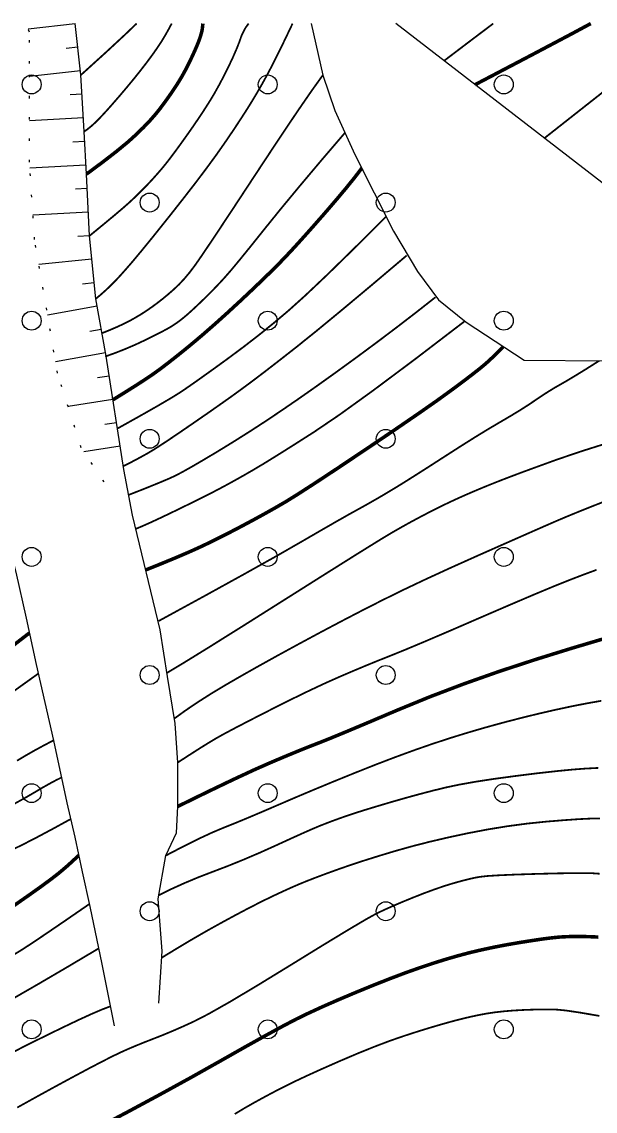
# Model space of a CAD drawing. Extents: x 396500 to 398250, y 1005980 to 1008200.
# Drawn here: x 396630.31 to 396654.61, y 1006753.96 to 1006800.07 of the extents above; entities that cross this region are included whole.
import ezdxf

# ---------------------------------------------------------------- set-up
doc = ezdxf.new("R2010")
doc.units = 0
doc.header["$LTSCALE"] = 0.5
doc.linetypes.add('X4', pattern=[1.6, 0, -1.6])
doc.layers.get('0').update_dxf_attribs({"linetype": 'CONTINUOUS'})
doc.layers.add('ASSIST', color=7, linetype='CONTINUOUS', plot=False)
for name, color, linetype in [('DGX', 2, 'CONTINUOUS'), ('DMTZ', 3, 'CONTINUOUS'), ('ZBTZ', 3, 'CONTINUOUS')]:
    doc.layers.add(name, color=color, linetype=linetype)
doc.linetypes.add('10421', pattern='A,2,[150,AAA.SHX,S=1,R=0,X=0,Y=1],1e-11', length=2)

# ---------------------------------------------------------------- blocks, each defined once
blk = doc.blocks.new('gc326')
blk.add_circle((0, 0), 0.8)

msp = doc.modelspace()

# ---------------------------------------------------------------- linework, layer by layer
at = {"layer": 'ASSIST', "linetype": 'X4'}
msp.add_lwpolyline([(396633.808, 1006780.594), (396632.828, 1006782.044), (396631.83, 1006785.2), (396630.857, 1006790.859), (396630.639, 1006794.134), (396630.639, 1006798.304), (396630.635, 1006799.639), (396630.474, 1006800)], dxfattribs=at)
at = {"layer": 'DGX', "linetype": 'Continuous', "const_width": 0.075}
for points, elevation in [([(396632.819, 1006797.823), (396633.894, 1006798.797), (396634.702, 1006799.545), (396635.176, 1006800)], 41), ([(396636.662, 1006800), (396636.637, 1006799.95), (396636.526, 1006799.744), (396636.394, 1006799.51), (396636.238, 1006799.252), (396636.055, 1006798.973), (396635.844, 1006798.674), (396635.607, 1006798.354), (396635.348, 1006798.019), (396635.072, 1006797.674), (396634.779, 1006797.319), (396634.47, 1006796.954), (396634.172, 1006796.611), (396633.915, 1006796.321), (396633.698, 1006796.086), (396633.523, 1006795.904), (396633.371, 1006795.758), (396633.225, 1006795.629), (396633.086, 1006795.519), (396632.954, 1006795.426)], 40.5), ([(396639.922, 1006800), (396639.792, 1006799.822), (396639.626, 1006799.5), (396639.534, 1006799.231), (396639.411, 1006798.922), (396639.259, 1006798.574), (396639.077, 1006798.187), (396638.88, 1006797.791), (396638.682, 1006797.417), (396638.485, 1006797.064), (396638.287, 1006796.733), (396638.077, 1006796.402), (396637.845, 1006796.049), (396637.59, 1006795.675), (396637.312, 1006795.278), (396637.039, 1006794.896), (396636.797, 1006794.565), (396636.587, 1006794.285), (396636.409, 1006794.057), (396636.241, 1006793.852), (396636.06, 1006793.643), (396635.868, 1006793.428), (396635.664, 1006793.209), (396635.454, 1006792.992), (396635.248, 1006792.786), (396635.044, 1006792.59), (396634.843, 1006792.404), (396634.589, 1006792.181), (396634.228, 1006791.875), (396633.759, 1006791.486), (396633.183, 1006791.014)], 39.5), ([(396641.784, 1006800), (396641.72, 1006799.863), (396641.407, 1006799.211), (396641.138, 1006798.662), (396640.912, 1006798.216), (396640.705, 1006797.824), (396640.493, 1006797.439), (396640.275, 1006797.061), (396640.052, 1006796.69), (396639.812, 1006796.306), (396639.543, 1006795.89), (396639.246, 1006795.442), (396638.92, 1006794.963), (396638.555, 1006794.443), (396638.139, 1006793.875), (396637.674, 1006793.258), (396637.157, 1006792.593), (396636.64, 1006791.936), (396636.168, 1006791.344), (396635.744, 1006790.818), (396635.366, 1006790.356), (396635.031, 1006789.955), (396634.733, 1006789.61), (396634.474, 1006789.319), (396634.254, 1006789.084), (396634.052, 1006788.883), (396633.851, 1006788.694), (396633.65, 1006788.516), (396633.449, 1006788.35)], 39), ([(396650.286, 1006800), (396650.192, 1006799.93), (396649.34, 1006799.287), (396648.2, 1006798.422)], 38), ([(396658.701, 1006800), (396657.312, 1006798.95), (396655.219, 1006797.325), (396652.449, 1006795.145)], 37)]:
    msp.add_lwpolyline(points, dxfattribs=dict(at, elevation=elevation))
at = {"layer": 'DGX', "color": 3, "linetype": 'Continuous', "lineweight": -2, "const_width": 0.15}
for points, elevation in [([(396637.983, 1006800), (396637.976, 1006799.905), (396637.958, 1006799.761), (396637.932, 1006799.635), (396637.893, 1006799.493), (396637.841, 1006799.337), (396637.776, 1006799.167), (396637.698, 1006798.979), (396637.607, 1006798.773), (396637.502, 1006798.547), (396637.384, 1006798.303), (396637.257, 1006798.053), (396637.124, 1006797.81), (396636.986, 1006797.576), (396636.843, 1006797.35), (396636.692, 1006797.124), (396636.532, 1006796.894), (396636.363, 1006796.658), (396636.183, 1006796.417), (396635.983, 1006796.166), (396635.748, 1006795.899), (396635.479, 1006795.616), (396635.176, 1006795.318), (396634.804, 1006794.982), (396634.325, 1006794.588), (396633.741, 1006794.136), (396633.052, 1006793.625)], 40), ([(396654.418, 1006800), (396653.563, 1006799.541), (396651.813, 1006798.617), (396649.512, 1006797.411)], 37.5)]:
    msp.add_lwpolyline(points, dxfattribs=dict(at, elevation=elevation))
at = {"layer": 'DGX', "linetype": 'Continuous', "const_width": 0.075}
for points in [[(396643.079, 1006797.833), (396642.602, 1006797.169), (396641.96, 1006796.237), (396641.155, 1006795.037), (396640.186, 1006793.569), (396639.239, 1006792.129), (396638.501, 1006791.015), (396637.97, 1006790.225), (396637.647, 1006789.76), (396637.427, 1006789.469), (396637.203, 1006789.202), (396636.976, 1006788.959), (396636.746, 1006788.741), (396636.515, 1006788.54), (396636.284, 1006788.349), (396636.055, 1006788.17), (396635.826, 1006788.002), (396635.597, 1006787.843), (396635.366, 1006787.694), (396635.132, 1006787.554), (396634.897, 1006787.423), (396634.644, 1006787.294), (396634.356, 1006787.161), (396634.034, 1006787.023), (396633.677, 1006786.881)], [(396644.002, 1006795.375), (396642.984, 1006794.186), (396642.077, 1006793.11), (396641.28, 1006792.148), (396640.594, 1006791.3), (396640.016, 1006790.578), (396639.543, 1006789.996), (396639.174, 1006789.553), (396638.91, 1006789.25), (396638.693, 1006789.014), (396638.463, 1006788.774), (396638.222, 1006788.53), (396637.97, 1006788.282), (396637.725, 1006788.048), (396637.509, 1006787.847), (396637.322, 1006787.68), (396637.163, 1006787.546), (396637.019, 1006787.432), (396636.877, 1006787.328), (396636.735, 1006787.232), (396636.594, 1006787.145), (396636.422, 1006787.048), (396636.188, 1006786.925), (396635.891, 1006786.774), (396635.531, 1006786.597), (396635.132, 1006786.41), (396634.718, 1006786.232), (396634.289, 1006786.063), (396633.845, 1006785.904)], [(396645.748, 1006791.831), (396644.393, 1006790.481), (396643.253, 1006789.367), (396642.326, 1006788.491), (396641.615, 1006787.851), (396640.998, 1006787.331), (396640.357, 1006786.814), (396639.693, 1006786.301), (396639.005, 1006785.79), (396638.357, 1006785.321), (396637.813, 1006784.933), (396637.374, 1006784.625), (396637.04, 1006784.397), (396636.66, 1006784.161), (396636.086, 1006783.824), (396635.318, 1006783.388), (396634.356, 1006782.851)], [(396646.619, 1006790.182), (396645.112, 1006788.909), (396643.827, 1006787.836), (396642.766, 1006786.963), (396641.927, 1006786.29), (396641.238, 1006785.751), (396640.628, 1006785.279), (396640.096, 1006784.875), (396639.642, 1006784.539), (396639.201, 1006784.219), (396638.705, 1006783.868), (396638.155, 1006783.483), (396637.551, 1006783.066), (396636.971, 1006782.669), (396636.492, 1006782.346), (396636.115, 1006782.098), (396635.838, 1006781.924), (396635.593, 1006781.78), (396635.307, 1006781.622), (396634.982, 1006781.45), (396634.618, 1006781.264)], [(396647.835, 1006788.414), (396647.012, 1006787.768), (396646.176, 1006787.125), (396645.325, 1006786.484), (396644.461, 1006785.845), (396643.613, 1006785.229), (396642.811, 1006784.656), (396642.055, 1006784.126), (396641.345, 1006783.639), (396640.661, 1006783.18), (396639.979, 1006782.737), (396639.3, 1006782.309), (396638.625, 1006781.895), (396638.005, 1006781.525), (396637.494, 1006781.228), (396637.091, 1006781.003), (396636.798, 1006780.851), (396636.496, 1006780.714), (396636.069, 1006780.535), (396635.518, 1006780.312), (396634.841, 1006780.047)], [(396649.078, 1006787.401), (396646.963, 1006785.785), (396645.194, 1006784.465), (396643.77, 1006783.439), (396642.69, 1006782.708), (396641.846, 1006782.17), (396641.129, 1006781.719), (396640.54, 1006781.356), (396640.078, 1006781.081), (396639.689, 1006780.858), (396639.318, 1006780.65), (396638.966, 1006780.457), (396638.633, 1006780.279), (396638.275, 1006780.094), (396637.848, 1006779.88), (396637.353, 1006779.636), (396636.79, 1006779.362), (396636.239, 1006779.098), (396635.778, 1006778.884), (396635.409, 1006778.72), (396635.132, 1006778.605)], [(396654.771, 1006785.723), (396654.227, 1006785.38), (396653.77, 1006785.098), (396653.399, 1006784.876), (396653.115, 1006784.713), (396652.869, 1006784.573), (396652.613, 1006784.416), (396652.345, 1006784.244), (396652.067, 1006784.055), (396651.762, 1006783.85), (396651.414, 1006783.628), (396651.022, 1006783.39), (396650.588, 1006783.136), (396650.096, 1006782.846), (396649.531, 1006782.501), (396648.895, 1006782.101), (396648.186, 1006781.646), (396647.486, 1006781.195), (396646.877, 1006780.808), (396646.359, 1006780.483), (396645.93, 1006780.223), (396645.557, 1006780.001), (396645.203, 1006779.796), (396644.869, 1006779.607), (396644.554, 1006779.433), (396644.173, 1006779.222), (396643.638, 1006778.919), (396642.951, 1006778.524), (396642.111, 1006778.037), (396641.049, 1006777.429), (396639.694, 1006776.672), (396638.048, 1006775.765), (396636.11, 1006774.708)], [(396655.394, 1006782.328), (396653.99, 1006781.885), (396652.953, 1006781.532), (396652.156, 1006781.243), (396651.472, 1006780.992), (396650.902, 1006780.777), (396650.445, 1006780.6), (396650.05, 1006780.442), (396649.665, 1006780.283), (396649.289, 1006780.123), (396648.924, 1006779.963), (396648.561, 1006779.797), (396648.193, 1006779.623), (396647.82, 1006779.439), (396647.442, 1006779.245), (396647.065, 1006779.047), (396646.695, 1006778.847), (396646.334, 1006778.645), (396645.98, 1006778.443), (396645.431, 1006778.111), (396644.485, 1006777.524), (396643.142, 1006776.681), (396641.4, 1006775.582), (396639.637, 1006774.47), (396638.225, 1006773.587), (396637.164, 1006772.933), (396636.456, 1006772.508)], [(396654.975, 1006779.761), (396654.378, 1006779.526), (396653.838, 1006779.309), (396653.356, 1006779.111), (396652.931, 1006778.93), (396652.43, 1006778.712), (396651.718, 1006778.399), (396650.797, 1006777.993), (396649.666, 1006777.493), (396648.481, 1006776.962), (396647.4, 1006776.465), (396646.423, 1006776.002), (396645.55, 1006775.571), (396644.714, 1006775.146), (396643.848, 1006774.696), (396642.953, 1006774.223), (396642.027, 1006773.725), (396641.127, 1006773.234), (396640.307, 1006772.779), (396639.568, 1006772.361), (396638.91, 1006771.98), (396638.313, 1006771.62), (396637.758, 1006771.266), (396637.244, 1006770.919), (396636.773, 1006770.578)], [(396654.663, 1006776.876), (396654.106, 1006776.671), (396653.533, 1006776.451), (396652.857, 1006776.18), (396651.99, 1006775.819), (396650.931, 1006775.368), (396649.681, 1006774.828), (396648.437, 1006774.289), (396647.399, 1006773.846), (396646.567, 1006773.497), (396645.939, 1006773.243), (396645.41, 1006773.033), (396644.872, 1006772.813), (396644.325, 1006772.584), (396643.769, 1006772.346), (396643.166, 1006772.077), (396642.48, 1006771.756), (396641.709, 1006771.381), (396640.856, 1006770.953), (396640.039, 1006770.536), (396639.38, 1006770.195), (396638.879, 1006769.929), (396638.537, 1006769.738), (396638.238, 1006769.559), (396637.869, 1006769.33), (396637.429, 1006769.049), (396636.919, 1006768.718)], [(396631.012, 1006772.483), (396629.435, 1006771.353)], [(396654.864, 1006771.331), (396654.238, 1006771.221), (396653.585, 1006771.093), (396652.905, 1006770.947), (396652.199, 1006770.785), (396651.467, 1006770.605), (396650.708, 1006770.409), (396649.94, 1006770.198), (396649.183, 1006769.977), (396648.435, 1006769.746), (396647.697, 1006769.504), (396646.94, 1006769.241), (396646.136, 1006768.947), (396645.285, 1006768.622), (396644.387, 1006768.265), (396643.493, 1006767.902), (396642.655, 1006767.555), (396641.872, 1006767.225), (396641.145, 1006766.912), (396640.477, 1006766.625), (396639.875, 1006766.37), (396639.338, 1006766.148), (396638.866, 1006765.96), (396638.383, 1006765.757), (396637.814, 1006765.493), (396637.159, 1006765.168), (396636.417, 1006764.781)], [(396631.65, 1006769.653), (396631.234, 1006769.435), (396630.838, 1006769.22), (396630.464, 1006769.007), (396630.112, 1006768.796)], [(396654.734, 1006768.49), (396654.175, 1006768.461), (396653.618, 1006768.418), (396652.944, 1006768.352), (396652.151, 1006768.263), (396651.241, 1006768.15), (396650.33, 1006768.027), (396649.534, 1006767.905), (396648.853, 1006767.784), (396648.289, 1006767.665), (396647.762, 1006767.537), (396647.196, 1006767.39), (396646.589, 1006767.224), (396645.943, 1006767.039), (396645.323, 1006766.855), (396644.791, 1006766.693), (396644.349, 1006766.552), (396643.997, 1006766.433), (396643.699, 1006766.327), (396643.42, 1006766.225), (396643.161, 1006766.126), (396642.921, 1006766.031), (396642.633, 1006765.91), (396642.229, 1006765.732), (396641.709, 1006765.497), (396641.073, 1006765.206), (396640.386, 1006764.897), (396639.713, 1006764.61), (396639.055, 1006764.343), (396638.412, 1006764.098), (396637.792, 1006763.86), (396637.203, 1006763.614), (396636.645, 1006763.361), (396636.118, 1006763.101)], [(396631.988, 1006768.081), (396631.749, 1006767.962), (396631.485, 1006767.821), (396631.198, 1006767.659), (396630.886, 1006767.474), (396630.507, 1006767.253), (396630.016, 1006766.98)], [(396632.382, 1006766.324), (396631.629, 1006765.912), (396630.95, 1006765.55), (396630.344, 1006765.239), (396629.811, 1006764.98)], [(396654.808, 1006766.353), (396654.412, 1006766.346), (396653.898, 1006766.321), (396653.267, 1006766.277), (396652.52, 1006766.216), (396651.708, 1006766.132), (396650.885, 1006766.022), (396650.051, 1006765.886), (396649.206, 1006765.725), (396648.376, 1006765.547), (396647.588, 1006765.363), (396646.843, 1006765.172), (396646.139, 1006764.975), (396645.477, 1006764.776), (396644.854, 1006764.581), (396644.271, 1006764.39), (396643.728, 1006764.202), (396643.23, 1006764.022), (396642.785, 1006763.856), (396642.391, 1006763.703), (396642.05, 1006763.563), (396641.726, 1006763.423), (396641.386, 1006763.269), (396641.028, 1006763.102), (396640.654, 1006762.922), (396640.248, 1006762.719), (396639.796, 1006762.486), (396639.299, 1006762.223), (396638.757, 1006761.929), (396638.176, 1006761.606), (396637.563, 1006761.253), (396636.92, 1006760.87), (396636.244, 1006760.458)], [(396654.797, 1006764.01), (396654.497, 1006764.031), (396654.168, 1006764.039), (396653.656, 1006764.037), (396652.962, 1006764.025), (396652.084, 1006764.003), (396651.21, 1006763.975), (396650.524, 1006763.945), (396650.028, 1006763.914), (396649.72, 1006763.88), (396649.489, 1006763.837), (396649.222, 1006763.777), (396648.92, 1006763.699), (396648.582, 1006763.605), (396648.209, 1006763.49), (396647.801, 1006763.35), (396647.358, 1006763.187), (396646.88, 1006762.999), (396646.412, 1006762.807), (396645.999, 1006762.63), (396645.641, 1006762.469), (396645.336, 1006762.324), (396644.9, 1006762.084), (396644.144, 1006761.637), (396643.068, 1006760.985), (396641.673, 1006760.126), (396640.253, 1006759.257), (396639.105, 1006758.574), (396638.227, 1006758.077), (396637.621, 1006757.765), (396637.158, 1006757.553), (396636.713, 1006757.359), (396636.284, 1006757.18), (396635.872, 1006757.019), (396635.484, 1006756.867), (396635.124, 1006756.721), (396634.792, 1006756.58), (396634.49, 1006756.444), (396634.147, 1006756.279), (396633.693, 1006756.048), (396633.13, 1006755.754), (396632.456, 1006755.394), (396631.711, 1006754.991), (396630.933, 1006754.564), (396630.122, 1006754.114)], [(396633.175, 1006762.728), (396632.15, 1006762.023), (396631.33, 1006761.464), (396630.715, 1006761.051), (396630.305, 1006760.785), (396629.95, 1006760.569)], [(396633.562, 1006760.844), (396632.169, 1006760.018), (396630.993, 1006759.33), (396630.035, 1006758.779), (396629.293, 1006758.365), (396628.673, 1006758.03), (396628.078, 1006757.713), (396627.509, 1006757.415), (396626.964, 1006757.135), (396626.413, 1006756.859), (396625.823, 1006756.571), (396625.195, 1006756.27), (396624.527, 1006755.957), (396623.894, 1006755.661), (396623.368, 1006755.41), (396622.949, 1006755.206), (396622.639, 1006755.047), (396622.249, 1006754.849), (396621.593, 1006754.526), (396620.672, 1006754.078), (396619.486, 1006753.505)], [(396634.058, 1006758.395), (396633.72, 1006758.267), (396633.273, 1006758.076), (396632.717, 1006757.822), (396632.052, 1006757.505), (396631.377, 1006757.177), (396630.794, 1006756.889), (396630.301, 1006756.642), (396629.899, 1006756.435), (396629.431, 1006756.2), (396628.741, 1006755.867), (396627.828, 1006755.436), (396626.694, 1006754.907), (396625.439, 1006754.318), (396624.166, 1006753.707)], [(396654.782, 1006757.992), (396653.967, 1006758.132), (396653.369, 1006758.221), (396652.99, 1006758.258), (396652.697, 1006758.267), (396652.362, 1006758.267), (396651.984, 1006758.259), (396651.564, 1006758.244), (396651.137, 1006758.22), (396650.739, 1006758.187), (396650.37, 1006758.146), (396650.03, 1006758.096), (396649.691, 1006758.034), (396649.324, 1006757.956), (396648.929, 1006757.862), (396648.507, 1006757.752), (396648.055, 1006757.625), (396647.573, 1006757.483), (396647.06, 1006757.324), (396646.517, 1006757.149), (396645.927, 1006756.945), (396645.275, 1006756.699), (396644.561, 1006756.411), (396643.785, 1006756.081), (396643.026, 1006755.747), (396642.361, 1006755.445), (396641.79, 1006755.176), (396641.314, 1006754.939), (396640.893, 1006754.72), (396640.49, 1006754.504), (396640.102, 1006754.29), (396639.732, 1006754.079), (396639.337, 1006753.84)]]:
    msp.add_lwpolyline(points, dxfattribs=at)
at = {"layer": 'DGX', "color": 3, "linetype": 'Continuous', "lineweight": -2, "const_width": 0.15}
for points in [[(396644.72, 1006793.885), (396644.442, 1006793.518), (396644.084, 1006793.073), (396643.647, 1006792.552), (396643.131, 1006791.953), (396642.605, 1006791.355), (396642.14, 1006790.834), (396641.735, 1006790.391), (396641.39, 1006790.025), (396641.041, 1006789.67), (396640.621, 1006789.257), (396640.13, 1006788.786), (396639.568, 1006788.257), (396638.985, 1006787.72), (396638.431, 1006787.223), (396637.906, 1006786.766), (396637.41, 1006786.35), (396636.953, 1006785.98), (396636.547, 1006785.66), (396636.192, 1006785.389), (396635.888, 1006785.169), (396635.57, 1006784.954), (396635.176, 1006784.698), (396634.705, 1006784.401), (396634.158, 1006784.063)], [(396650.715, 1006786.333), (396650.492, 1006786.102), (396650.281, 1006785.893), (396650.08, 1006785.706), (396649.891, 1006785.539), (396649.667, 1006785.356), (396649.362, 1006785.118), (396648.977, 1006784.825), (396648.51, 1006784.478), (396647.903, 1006784.039), (396647.095, 1006783.475), (396646.086, 1006782.784), (396644.876, 1006781.968), (396643.681, 1006781.169), (396642.717, 1006780.534), (396641.985, 1006780.062), (396641.484, 1006779.752), (396641.08, 1006779.518), (396640.638, 1006779.269), (396640.158, 1006779.006), (396639.64, 1006778.729), (396639.121, 1006778.458), (396638.638, 1006778.213), (396638.192, 1006777.994), (396637.783, 1006777.801), (396637.351, 1006777.608), (396636.836, 1006777.388), (396636.239, 1006777.142), (396635.559, 1006776.869)], [(396630.629, 1006774.198), (396629.823, 1006773.575)], [(396654.903, 1006773.94), (396653.594, 1006773.551), (396652.094, 1006773.085), (396650.528, 1006772.572), (396649.026, 1006772.042), (396647.586, 1006771.495), (396646.208, 1006770.93), (396644.987, 1006770.412), (396644.014, 1006770.004), (396643.291, 1006769.706), (396642.817, 1006769.519), (396642.433, 1006769.37), (396641.982, 1006769.188), (396641.463, 1006768.974), (396640.876, 1006768.726), (396640.163, 1006768.412), (396639.266, 1006767.995), (396638.184, 1006767.477), (396636.917, 1006766.857)], [(396632.722, 1006764.791), (396632.518, 1006764.593), (396632.301, 1006764.394), (396632.073, 1006764.196), (396631.833, 1006763.997), (396631.531, 1006763.764), (396631.118, 1006763.46), (396630.593, 1006763.087), (396629.956, 1006762.644)], [(396654.74, 1006761.329), (396654.381, 1006761.346), (396654.028, 1006761.354), (396653.7, 1006761.355), (396653.397, 1006761.347), (396653.118, 1006761.332), (396652.813, 1006761.303), (396652.427, 1006761.255), (396651.962, 1006761.187), (396651.417, 1006761.101), (396650.846, 1006761.003), (396650.3, 1006760.898), (396649.781, 1006760.787), (396649.288, 1006760.67), (396648.796, 1006760.54), (396648.279, 1006760.39), (396647.739, 1006760.221), (396647.173, 1006760.032), (396646.57, 1006759.818), (396645.912, 1006759.57), (396645.202, 1006759.29), (396644.438, 1006758.977), (396643.69, 1006758.661), (396643.025, 1006758.369), (396642.445, 1006758.102), (396641.948, 1006757.86), (396641.403, 1006757.576), (396640.68, 1006757.183), (396639.778, 1006756.681), (396638.698, 1006756.069), (396637.487, 1006755.389), (396636.194, 1006754.679), (396634.819, 1006753.939), (396633.361, 1006753.169)]]:
    msp.add_lwpolyline(points, dxfattribs=at)
at = {"layer": 'DMTZ', "linetype": 'Continuous'}
for p, q in [((396632.574, 1006799.991), (396630.578, 1006799.766)), ((396632.686, 1006798.998), (396632.189, 1006798.942)), ((396632.798, 1006798.004), (396630.639, 1006797.761)), ((396632.865, 1006797.006), (396632.365, 1006796.978)), ((396632.921, 1006796.008), (396630.639, 1006795.879)), ((396632.977, 1006795.01), (396632.477, 1006794.982)), ((396633.031, 1006794.011), (396630.656, 1006793.882)), ((396633.083, 1006793.012), (396632.583, 1006792.987)), ((396633.133, 1006792.014), (396630.788, 1006791.896)), ((396633.183, 1006791.015), (396632.684, 1006790.99)), ((396633.282, 1006790.02), (396631.04, 1006789.796)), ((396633.381, 1006789.025), (396632.884, 1006788.975)), ((396633.505, 1006788.033), (396631.408, 1006787.658)), ((396633.681, 1006787.049), (396633.189, 1006786.961)), ((396633.857, 1006786.064), (396631.747, 1006785.687)), ((396634.016, 1006785.077), (396633.522, 1006784.999)), ((396634.172, 1006784.089), (396632.276, 1006783.79)), ((396634.328, 1006783.102), (396633.834, 1006783.024)), ((396634.484, 1006782.114), (396632.945, 1006781.871))]:
    msp.add_line(p, q, dxfattribs=at)
msp.add_lwpolyline([(396634.64, 1006781.126), (396633.884, 1006785.915), (396633.449, 1006788.35), (396633.183, 1006791.014), (396633.052, 1006793.625), (396632.954, 1006795.426), (396632.819, 1006797.823), (396632.573, 1006800)], dxfattribs=at)
at = {"layer": 'DMTZ', "linetype": '10421'}
for points in [[(396642.571, 1006800), (396643.063, 1006797.811), (396643.569, 1006796.326), (396644.42, 1006794.461), (396646.06, 1006791.213), (396647.08, 1006789.498), (396647.971, 1006788.301), (396649.139, 1006787.361), (396651.598, 1006785.757), (396655.084, 1006785.719)], [(396666.391, 1006782.531), (396658.466, 1006790.504), (396646.155, 1006800)], [(396628.724, 1006781.596), (396629.293, 1006779.679), (396629.695, 1006778.235), (396630.062, 1006776.78), (396630.498, 1006774.828), (396630.92, 1006772.873), (396631.65, 1006769.653), (396632.226, 1006767.018), (396632.554, 1006765.554), (396632.877, 1006764.089), (396633.196, 1006762.623), (396633.699, 1006760.181), (396634.225, 1006757.566)], [(396636.122, 1006758.53), (396636.262, 1006760.733), (396636.162, 1006762.022), (396636.09, 1006762.943), (396636.417, 1006764.781), (396636.871, 1006765.747), (396636.917, 1006766.857), (396636.919, 1006768.718), (396636.807, 1006770.368), (396636.481, 1006772.354), (396636.177, 1006774.331), (396635.009, 1006779.191), (396634.64, 1006781.126)]]:
    msp.add_lwpolyline(points, dxfattribs=at)

# ---------------------------------------------------------------- block references
at = {"layer": 'ZBTZ', "linetype": 'Continuous', "xscale": 0.5, "yscale": 0.5}
for p in [(396630.731, 1006797.423), (396640.731, 1006797.423), (396650.731, 1006797.423), (396635.731, 1006792.423), (396645.731, 1006792.423), (396630.731, 1006787.423), (396640.731, 1006787.423), (396650.731, 1006787.423), (396635.731, 1006782.423), (396645.731, 1006782.423), (396630.731, 1006777.423), (396640.731, 1006777.423), (396650.731, 1006777.423), (396635.731, 1006772.423), (396645.731, 1006772.423), (396630.731, 1006767.423), (396640.731, 1006767.423), (396650.731, 1006767.423), (396635.731, 1006762.423), (396645.731, 1006762.423), (396630.731, 1006757.423), (396640.731, 1006757.423), (396650.731, 1006757.423)]:
    msp.add_blockref('gc326', p, dxfattribs=at)

doc.saveas('drawing.dxf')
